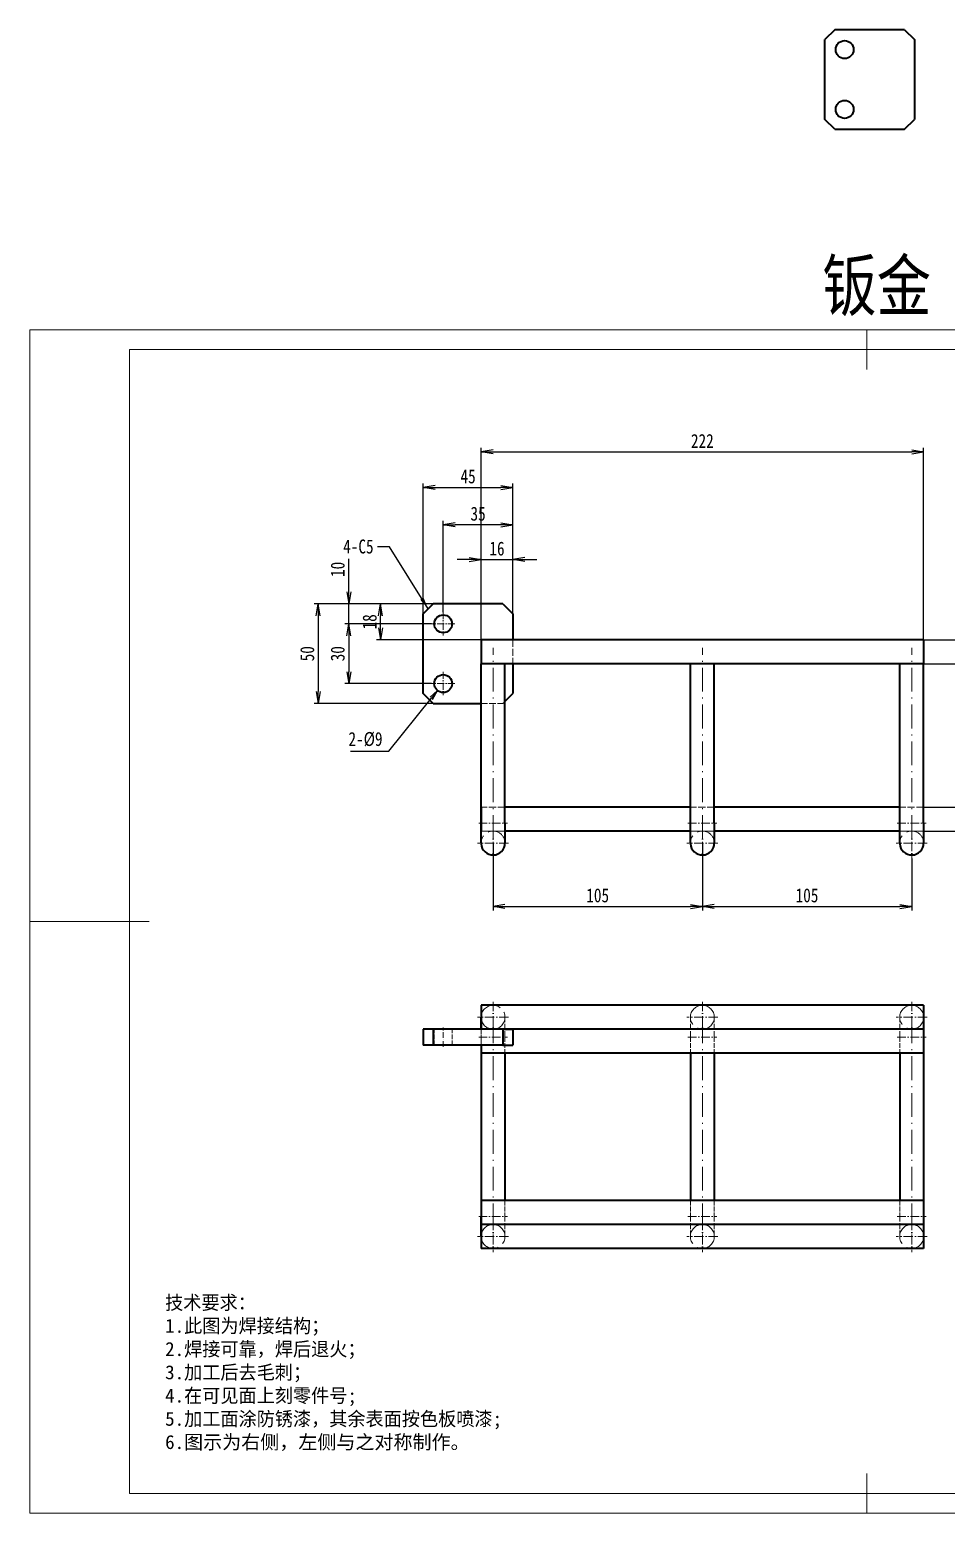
# Model space of a CAD drawing. Header units: millimetres. Extents: x -15766 to 80009, y -9701 to 15159.
# Drawn here: x -12442 to -11982, y 11134 to 11879 of the extents above; entities that cross this region are included whole.
import ezdxf

# ---------------------------------------------------------------- set-up
doc = ezdxf.new("R2010")
doc.units = ezdxf.units.MM
for name, pattern in [('CENTER-HOKUTO_1', [16, 13, -1, 1, -1]), ('DASHDOT', [18.5, 12, -3, 0.5, -3]), ('DASHED', [15, 12, -3]), ('HIDDEN-HOKUTO_1', [2, 1, -1])]:
    doc.linetypes.add(name, pattern=pattern)
doc.layers.get('DEFPOINTS').update_dxf_attribs({"lineweight": 18})
for name, color, linetype, lineweight in [('AM_7', 2, 'CENTER-HOKUTO_1', 18), ('AM_HID', 1, 'HIDDEN-HOKUTO_1', 18), ('AM_VIS', 7, 'Continuous', 18), ('CDRAFT0', 7, 'Continuous', 18), ('DIM', 253, 'Continuous', 20), ('title_frame', 7, 'Continuous', 18), ('word_dim', 9, 'Continuous', 18), ('粗实线层_1', 7, 'Continuous', 15)]:
    doc.layers.add(name, color=color, linetype=linetype, lineweight=lineweight)
doc.styles.add('DIM', font='', dxfattribs={"width": 0.8})
doc.styles.get('DIM').set_extended_font_data('NSimSun')
doc.dimstyles.new('1-2', dxfattribs={"dimscale": 2, "dimtxt": 3.5, "dimasz": 3, "dimexe": 1, "dimexo": 0, "dimgap": 1, "dimtad": 1, "dimdsep": 46, "dimtxsty": 'DIM', "dimblk": 'OPEN', "dimcen": 0, "dimdle": 6, "dimclrd": 256, "dimclre": 256, "dimclrt": 3, "dimazin": 2, "dimtfac": 0.707107, "dimtmove": 0, "dimatfit": 3, "dimfxl": 0, "dimfrac": 2, "dimtolj": 1, "dimarcsym": 0})
doc.dimstyles.new('1-2$3', dxfattribs={"dimscale": 2, "dimtxt": 3.5, "dimasz": 2.5, "dimexe": 1, "dimexo": 0.625, "dimgap": 1.2, "dimtad": 1, "dimtih": 1, "dimtoh": 1, "dimdsep": 46, "dimtxsty": 'DIM', "dimblk": 'OPEN', "dimcen": 0, "dimdle": 5, "dimclrd": 256, "dimclre": 256, "dimclrt": 3, "dimazin": 2, "dimtfac": 0.5, "dimtofl": 0, "dimtmove": 0, "dimatfit": 3, "dimfxl": 0, "dimtolj": 1, "dimarcsym": 0})

# ---------------------------------------------------------------- blocks, each defined once
blk = doc.blocks.new('*X3')
at = {"layer": 'CDRAFT0'}
for p, q in [((420, 297), (0, 297)), ((0, 297), (0, 0)), ((420, 0), (420, 297)), ((0, 0), (420, 0))]:
    blk.add_line(p, q, dxfattribs=at)
at = {"layer": '粗实线层_1'}
for p, q in [((210, 297), (210, 287)), ((415, 292), (25, 292)), ((25, 292), (25, 5)), ((415, 5), (415, 292)), ((0, 148.5), (30, 148.5)), ((420, 148.5), (410, 148.5)), ((210, 0), (210, 10)), ((25, 5), (415, 5))]:
    blk.add_line(p, q, dxfattribs=at)
blk = doc.blocks.new('_OPEN')
at = {"color": 0, "linetype": 'ByBlock', "lineweight": -2}
for p, q in [((-1, 0.166667), (0, 0)), ((-1, -0.166667), (0, 0)), ((0, 0), (-1, 0))]:
    blk.add_line(p, q, dxfattribs=at)
blk = doc.blocks.new('*D552')
at = {"layer": 'DEFPOINTS', "color": 0, "transparency": 16777216}
for p in [(-12199.31, 11648.95), (-12244.31, 11585.48), (-12199.31, 11585.48)]:
    blk.add_point(p, dxfattribs=at)
at = {"layer": 'word_dim', "linetype": 'Continuous', "lineweight": -2, "transparency": 16777216}
for p, q in [((-12244.31, 11585.48), (-12244.31, 11650.95)), ((-12238.31, 11648.95), (-12205.31, 11648.95)), ((-12199.31, 11585.48), (-12199.31, 11650.95))]:
    blk.add_line(p, q, dxfattribs=at)
at = {"layer": 'word_dim', "lineweight": -2, "transparency": 16777216, "xscale": 6, "yscale": 6, "zscale": 6, "rotation": 180}
blk.add_blockref('_OPEN', (-12244.31, 11648.95), dxfattribs=at)
at = {"layer": 'word_dim', "lineweight": -2, "transparency": 16777216, "xscale": 6, "yscale": 6, "zscale": 6}
blk.add_blockref('_OPEN', (-12199.31, 11648.95), dxfattribs=at)
at = {"layer": 'word_dim', "color": 3, "transparency": 16777216, "insert": (-12221.81, 11654.45), "char_height": 7, "attachment_point": 5, "style": 'DIM'}
blk.add_mtext('\\A1;45', dxfattribs=at)
blk = doc.blocks.new('*D553')
at = {"layer": 'DEFPOINTS', "color": 0, "transparency": 16777216}
for p in [(-12239.31, 11590.48), (-12296.97, 11540.48), (-12239.31, 11540.48)]:
    blk.add_point(p, dxfattribs=at)
at = {"layer": 'word_dim', "linetype": 'Continuous', "lineweight": -2, "transparency": 16777216}
for p, q in [((-12239.31, 11590.48), (-12298.97, 11590.48)), ((-12296.97, 11584.48), (-12296.97, 11546.48)), ((-12239.31, 11540.48), (-12298.97, 11540.48))]:
    blk.add_line(p, q, dxfattribs=at)
at = {"layer": 'word_dim', "lineweight": -2, "transparency": 16777216, "xscale": 6, "yscale": 6, "zscale": 6}
for p, rotation in [((-12296.97, 11590.48), 90), ((-12296.97, 11540.48), 270)]:
    blk.add_blockref('_OPEN', p, dxfattribs=dict(at, rotation=rotation))
at = {"layer": 'word_dim', "color": 3, "transparency": 16777216, "insert": (-12302.47, 11565.48), "char_height": 7, "attachment_point": 5, "rotation": 90, "style": 'DIM'}
blk.add_mtext('\\A1;50', dxfattribs=at)
blk = doc.blocks.new('*D554')
at = {"layer": 'DEFPOINTS', "color": 0, "transparency": 16777216}
for p in [(-12199.31, 11612.73), (-12199.31, 11585.48), (-12215.31, 11572.48)]:
    blk.add_point(p, dxfattribs=at)
at = {"layer": 'word_dim', "linetype": 'Continuous', "lineweight": -2, "transparency": 16777216}
for p, q in [((-12221.31, 11612.73), (-12227.31, 11612.73)), ((-12215.31, 11572.48), (-12215.31, 11614.73)), ((-12215.31, 11612.73), (-12199.31, 11612.73)), ((-12199.31, 11585.48), (-12199.31, 11614.73)), ((-12193.31, 11612.73), (-12187.31, 11612.73))]:
    blk.add_line(p, q, dxfattribs=at)
at = {"layer": 'word_dim', "lineweight": -2, "transparency": 16777216, "xscale": 6, "yscale": 6, "zscale": 6}
blk.add_blockref('_OPEN', (-12215.31, 11612.73), dxfattribs=at)
at = {"layer": 'word_dim', "lineweight": -2, "transparency": 16777216, "xscale": 6, "yscale": 6, "zscale": 6, "rotation": 180}
blk.add_blockref('_OPEN', (-12199.31, 11612.73), dxfattribs=at)
at = {"layer": 'word_dim', "color": 3, "transparency": 16777216, "insert": (-12207.31, 11618.23), "char_height": 7, "attachment_point": 5, "style": 'DIM'}
blk.add_mtext('\\A1;16', dxfattribs=at)
blk = doc.blocks.new('*D555')
at = {"layer": 'DEFPOINTS', "color": 0, "transparency": 16777216}
for p in [(-11993.31, 11666.77), (-12215.31, 11572.48), (-11993.31, 11572.48)]:
    blk.add_point(p, dxfattribs=at)
at = {"layer": 'word_dim', "linetype": 'Continuous', "lineweight": -2, "transparency": 16777216}
for p, q in [((-12215.31, 11572.48), (-12215.31, 11668.77)), ((-11993.31, 11572.48), (-11993.31, 11668.77)), ((-12209.31, 11666.77), (-11999.31, 11666.77))]:
    blk.add_line(p, q, dxfattribs=at)
at = {"layer": 'word_dim', "lineweight": -2, "transparency": 16777216, "xscale": 6, "yscale": 6, "zscale": 6, "rotation": 180}
blk.add_blockref('_OPEN', (-12215.31, 11666.77), dxfattribs=at)
at = {"layer": 'word_dim', "lineweight": -2, "transparency": 16777216, "xscale": 6, "yscale": 6, "zscale": 6}
blk.add_blockref('_OPEN', (-11993.31, 11666.77), dxfattribs=at)
at = {"layer": 'word_dim', "color": 3, "transparency": 16777216, "insert": (-12104.31, 11672.27), "char_height": 7, "attachment_point": 5, "style": 'DIM'}
blk.add_mtext('\\A1;222', dxfattribs=at)
blk = doc.blocks.new('*D556')
at = {"layer": 'DEFPOINTS', "color": 0, "transparency": 16777216}
for p in [(-11993.31, 11572.48), (-11958.23, 11572.48), (-11993.31, 11560.48)]:
    blk.add_point(p, dxfattribs=at)
at = {"layer": 'word_dim', "linetype": 'Continuous', "lineweight": -2, "transparency": 16777216}
for p, q in [((-11958.23, 11578.48), (-11958.23, 11609.25)), ((-11993.31, 11572.48), (-11956.23, 11572.48)), ((-11958.23, 11560.48), (-11958.23, 11572.48)), ((-11993.31, 11560.48), (-11956.23, 11560.48)), ((-11958.23, 11554.48), (-11958.23, 11548.48))]:
    blk.add_line(p, q, dxfattribs=at)
at = {"layer": 'word_dim', "lineweight": -2, "transparency": 16777216, "xscale": 6, "yscale": 6, "zscale": 6}
for p, rotation in [((-11958.23, 11572.48), 270), ((-11958.23, 11560.48), 90)]:
    blk.add_blockref('_OPEN', p, dxfattribs=dict(at, rotation=rotation))
at = {"layer": 'word_dim', "color": 3, "transparency": 16777216, "insert": (-11963.73, 11597.74), "char_height": 7, "attachment_point": 5, "rotation": 90, "style": 'DIM'}
blk.add_mtext('\\A1;2-%%c12', dxfattribs=at)
blk = doc.blocks.new('*D557')
at = {"layer": 'DEFPOINTS', "color": 0, "transparency": 16777216}
for p in [(-11993.31, 11488.48), (-11958.23, 11488.48), (-11993.31, 11476.48)]:
    blk.add_point(p, dxfattribs=at)
at = {"layer": 'word_dim', "linetype": 'Continuous', "lineweight": -2, "transparency": 16777216}
for p, q in [((-11958.23, 11494.48), (-11958.23, 11500.48)), ((-11993.31, 11488.48), (-11956.23, 11488.48)), ((-11958.23, 11488.48), (-11958.23, 11476.48)), ((-11993.31, 11476.48), (-11956.23, 11476.48)), ((-11958.23, 11470.48), (-11958.23, 11439.71))]:
    blk.add_line(p, q, dxfattribs=at)
at = {"layer": 'word_dim', "lineweight": -2, "transparency": 16777216, "xscale": 6, "yscale": 6, "zscale": 6}
for p, rotation in [((-11958.23, 11488.48), 270), ((-11958.23, 11476.48), 90)]:
    blk.add_blockref('_OPEN', p, dxfattribs=dict(at, rotation=rotation))
at = {"layer": 'word_dim', "color": 3, "transparency": 16777216, "insert": (-11963.73, 11451.22), "char_height": 7, "attachment_point": 5, "rotation": 90, "style": 'DIM'}
blk.add_mtext('\\A1;2-%%c12', dxfattribs=at)
blk = doc.blocks.new('*D438')
at = {"layer": 'DEFPOINTS', "color": 0, "transparency": 16777216}
for p in [(-11993.31, 11560.48), (-11958.23, 11560.48), (-11993.31, 11488.48)]:
    blk.add_point(p, dxfattribs=at)
at = {"layer": 'word_dim', "linetype": 'Continuous', "lineweight": -2, "transparency": 16777216}
for p, q in [((-11993.31, 11560.48), (-11956.23, 11560.48)), ((-11958.23, 11494.48), (-11958.23, 11554.48)), ((-11993.31, 11488.48), (-11956.23, 11488.48))]:
    blk.add_line(p, q, dxfattribs=at)
at = {"layer": 'word_dim', "lineweight": -2, "transparency": 16777216, "xscale": 6, "yscale": 6, "zscale": 6}
for p, rotation in [((-11958.23, 11560.48), 90), ((-11958.23, 11488.48), 270)]:
    blk.add_blockref('_OPEN', p, dxfattribs=dict(at, rotation=rotation))
at = {"layer": 'word_dim', "color": 3, "transparency": 16777216, "insert": (-11963.73, 11524.48), "char_height": 7, "attachment_point": 5, "rotation": 90, "style": 'DIM'}
blk.add_mtext('\\A1;72', dxfattribs=at)
blk = doc.blocks.new('*D558')
at = {"layer": 'DEFPOINTS', "color": 0, "transparency": 16777216}
for p in [(-12209.31, 11470.48), (-12104.31, 11470.48), (-12104.31, 11438.68)]:
    blk.add_point(p, dxfattribs=at)
at = {"layer": 'word_dim', "linetype": 'Continuous', "lineweight": -2, "transparency": 16777216}
for p, q in [((-12209.31, 11470.48), (-12209.31, 11436.68)), ((-12104.31, 11470.48), (-12104.31, 11436.68)), ((-12203.31, 11438.68), (-12110.31, 11438.68))]:
    blk.add_line(p, q, dxfattribs=at)
at = {"layer": 'word_dim', "lineweight": -2, "transparency": 16777216, "xscale": 6, "yscale": 6, "zscale": 6, "rotation": 180}
blk.add_blockref('_OPEN', (-12209.31, 11438.68), dxfattribs=at)
at = {"layer": 'word_dim', "lineweight": -2, "transparency": 16777216, "xscale": 6, "yscale": 6, "zscale": 6}
blk.add_blockref('_OPEN', (-12104.31, 11438.68), dxfattribs=at)
at = {"layer": 'word_dim', "color": 3, "transparency": 16777216, "insert": (-12156.81, 11444.18), "char_height": 7, "attachment_point": 5, "style": 'DIM'}
blk.add_mtext('\\A1;105', dxfattribs=at)
blk = doc.blocks.new('*D439')
at = {"layer": 'DEFPOINTS', "color": 0, "transparency": 16777216}
for p in [(-12104.31, 11470.48), (-11999.31, 11462.68), (-11999.31, 11438.68)]:
    blk.add_point(p, dxfattribs=at)
at = {"layer": 'word_dim', "linetype": 'Continuous', "lineweight": -2, "transparency": 16777216}
for p, q in [((-12104.31, 11470.48), (-12104.31, 11436.68)), ((-11999.31, 11462.68), (-11999.31, 11436.68)), ((-12098.31, 11438.68), (-12005.31, 11438.68))]:
    blk.add_line(p, q, dxfattribs=at)
at = {"layer": 'word_dim', "lineweight": -2, "transparency": 16777216, "xscale": 6, "yscale": 6, "zscale": 6, "rotation": 180}
blk.add_blockref('_OPEN', (-12104.31, 11438.68), dxfattribs=at)
at = {"layer": 'word_dim', "lineweight": -2, "transparency": 16777216, "xscale": 6, "yscale": 6, "zscale": 6}
blk.add_blockref('_OPEN', (-11999.31, 11438.68), dxfattribs=at)
at = {"layer": 'word_dim', "color": 3, "transparency": 16777216, "insert": (-12051.81, 11444.18), "char_height": 7, "attachment_point": 5, "style": 'DIM'}
blk.add_mtext('\\A1;105', dxfattribs=at)
blk = doc.blocks.new('*D563')
at = {"layer": 'DEFPOINTS', "color": 0, "transparency": 16777216}
for p in [(-12281.71, 11590.48), (-12239.31, 11590.48), (-12240.16, 11580.48)]:
    blk.add_point(p, dxfattribs=at)
at = {"layer": 'word_dim', "linetype": 'Continuous', "lineweight": -2, "transparency": 16777216}
for p, q in [((-12281.71, 11596.48), (-12281.71, 11613.14)), ((-12239.31, 11590.48), (-12283.71, 11590.48)), ((-12281.71, 11580.48), (-12281.71, 11590.48)), ((-12240.16, 11580.48), (-12283.71, 11580.48)), ((-12281.71, 11574.48), (-12281.71, 11568.48))]:
    blk.add_line(p, q, dxfattribs=at)
at = {"layer": 'word_dim', "lineweight": -2, "transparency": 16777216, "xscale": 6, "yscale": 6, "zscale": 6}
for p, rotation in [((-12281.71, 11590.48), 270), ((-12281.71, 11580.48), 90)]:
    blk.add_blockref('_OPEN', p, dxfattribs=dict(at, rotation=rotation))
at = {"layer": 'word_dim', "color": 3, "transparency": 16777216, "insert": (-12287.21, 11607.81), "char_height": 7, "attachment_point": 5, "rotation": 90, "style": 'DIM'}
blk.add_mtext('\\A1;10', dxfattribs=at)
blk = doc.blocks.new('*D441')
at = {"layer": 'DEFPOINTS', "color": 0, "transparency": 16777216}
for p in [(-12265.68, 11590.48), (-12239.93, 11590.48), (-12215.31, 11572.48)]:
    blk.add_point(p, dxfattribs=at)
at = {"layer": 'word_dim', "linetype": 'Continuous', "lineweight": -2, "transparency": 16777216}
for p, q in [((-12239.93, 11590.48), (-12267.68, 11590.48)), ((-12265.68, 11578.48), (-12265.68, 11584.48)), ((-12215.31, 11572.48), (-12267.68, 11572.48))]:
    blk.add_line(p, q, dxfattribs=at)
at = {"layer": 'word_dim', "lineweight": -2, "transparency": 16777216, "xscale": 6, "yscale": 6, "zscale": 6}
for p, rotation in [((-12265.68, 11590.48), 90), ((-12265.68, 11572.48), 270)]:
    blk.add_blockref('_OPEN', p, dxfattribs=dict(at, rotation=rotation))
at = {"layer": 'word_dim', "color": 3, "transparency": 16777216, "insert": (-12271.18, 11581.48), "char_height": 7, "attachment_point": 5, "rotation": 90, "style": 'DIM'}
blk.add_mtext('\\A1;18', dxfattribs=at)
blk = doc.blocks.new('*D564')
at = {"layer": 'DEFPOINTS', "color": 0, "transparency": 16777216}
for p in [(-12240.16, 11580.48), (-12281.71, 11550.48), (-12240.16, 11550.48)]:
    blk.add_point(p, dxfattribs=at)
at = {"layer": 'word_dim', "linetype": 'Continuous', "lineweight": -2, "transparency": 16777216}
for p, q in [((-12240.16, 11580.48), (-12283.71, 11580.48)), ((-12281.71, 11574.48), (-12281.71, 11556.48)), ((-12240.16, 11550.48), (-12283.71, 11550.48))]:
    blk.add_line(p, q, dxfattribs=at)
at = {"layer": 'word_dim', "lineweight": -2, "transparency": 16777216, "xscale": 6, "yscale": 6, "zscale": 6}
for p, rotation in [((-12281.71, 11580.48), 90), ((-12281.71, 11550.48), 270)]:
    blk.add_blockref('_OPEN', p, dxfattribs=dict(at, rotation=rotation))
at = {"layer": 'word_dim', "color": 3, "transparency": 16777216, "insert": (-12287.21, 11565.48), "char_height": 7, "attachment_point": 5, "rotation": 90, "style": 'DIM'}
blk.add_mtext('\\A1;30', dxfattribs=at)
blk = doc.blocks.new('*D565')
at = {"layer": 'DEFPOINTS', "color": 0, "transparency": 16777216}
for p in [(-12234.31, 11630.22), (-12234.31, 11586.33), (-12199.31, 11585.48)]:
    blk.add_point(p, dxfattribs=at)
at = {"layer": 'word_dim', "linetype": 'Continuous', "lineweight": -2, "transparency": 16777216}
for p, q in [((-12234.31, 11586.33), (-12234.31, 11632.22)), ((-12205.31, 11630.22), (-12228.31, 11630.22)), ((-12199.31, 11585.48), (-12199.31, 11632.22))]:
    blk.add_line(p, q, dxfattribs=at)
at = {"layer": 'word_dim', "lineweight": -2, "transparency": 16777216, "xscale": 6, "yscale": 6, "zscale": 6, "rotation": 180}
blk.add_blockref('_OPEN', (-12234.31, 11630.22), dxfattribs=at)
at = {"layer": 'word_dim', "lineweight": -2, "transparency": 16777216, "xscale": 6, "yscale": 6, "zscale": 6}
blk.add_blockref('_OPEN', (-12199.31, 11630.22), dxfattribs=at)
at = {"layer": 'word_dim', "color": 3, "transparency": 16777216, "insert": (-12216.81, 11635.72), "char_height": 7, "attachment_point": 5, "style": 'DIM'}
blk.add_mtext('\\A1;35', dxfattribs=at)
blk = doc.blocks.new('*D566')
at = {"layer": 'DEFPOINTS', "color": 0, "transparency": 16777216}
for p in [(-12231.49, 11553.98), (-12237.13, 11546.98)]:
    blk.add_point(p, dxfattribs=at)
at = {"layer": 'word_dim', "linetype": 'Continuous', "lineweight": -2, "transparency": 16777216}
for p, q in [((-12261.58, 11516.64), (-12240.27, 11543.08)), ((-12280.82, 11516.64), (-12261.58, 11516.64))]:
    blk.add_line(p, q, dxfattribs=at)
at = {"layer": 'word_dim', "lineweight": -2, "transparency": 16777216, "xscale": 5, "yscale": 5, "zscale": 5, "rotation": 51.13452848346705}
blk.add_blockref('_OPEN', (-12237.13, 11546.98), dxfattribs=at)
at = {"layer": 'word_dim', "color": 3, "transparency": 16777216, "insert": (-12273.28, 11522.54), "char_height": 7, "attachment_point": 5, "style": 'DIM'}
blk.add_mtext('\\A1;2-%%c9', dxfattribs=at)

msp = doc.modelspace()

# ---------------------------------------------------------------- linework, layer by layer
at = {"layer": 'AM_7', "linetype": 'DASHDOT', "lineweight": 13, "ltscale": 0.2925}
for p, q in [((-12234.30942, 11586.32995), (-12234.30942, 11574.62994)), ((-12234.30942, 11556.32995), (-12234.30942, 11544.62994))]:
    msp.add_line(p, q, dxfattribs=at)
at = {"layer": 'AM_7', "linetype": 'DASHDOT', "lineweight": 13, "ltscale": 0.292505}
for p, q in [((-12228.45932, 11580.47994), (-12240.15951, 11580.47994)), ((-12228.45932, 11550.47994), (-12240.15951, 11550.47994))]:
    msp.add_line(p, q, dxfattribs=at)
at = {"layer": 'AM_7', "linetype": 'DASHDOT', "lineweight": 13}
for p, q in [((-12209.30942, 11472.47994), (-12209.30942, 11568.47994)), ((-12104.30942, 11472.47994), (-12104.30942, 11568.47994)), ((-11999.30942, 11472.47994), (-11999.30942, 11568.47994)), ((-12209.30942, 11382.03997), (-12209.30942, 11274.03938)), ((-12104.30942, 11382.03997), (-12104.30942, 11274.03938)), ((-11999.30942, 11382.03997), (-11999.30942, 11274.03938))]:
    msp.add_line(p, q, dxfattribs=at)
at = {"layer": 'AM_7', "linetype": 'DASHDOT', "lineweight": 13, "ltscale": 0.36001}
for p, q in [((-12216.50961, 11480.47994), (-12202.10922, 11480.47994)), ((-12111.50961, 11480.47994), (-12097.10922, 11480.47994)), ((-12006.50961, 11480.47994), (-11992.10922, 11480.47994)), ((-12216.50961, 11373.03994), (-12202.10922, 11373.03994)), ((-12111.50961, 11373.03994), (-12097.10922, 11373.03994)), ((-12006.50961, 11373.03994), (-11992.10922, 11373.03994)), ((-12216.50961, 11283.03993), (-12202.10922, 11283.03993)), ((-12111.50961, 11283.03993), (-12097.10922, 11283.03993)), ((-12006.50961, 11283.03993), (-11992.10922, 11283.03993))]:
    msp.add_line(p, q, dxfattribs=at)
at = {"layer": 'AM_7', "linetype": 'DASHDOT', "lineweight": 13, "ltscale": 0.389999}
for p, q in [((-12209.30942, 11478.27993), (-12209.30942, 11462.67996)), ((-12104.30942, 11478.27993), (-12104.30942, 11462.67996)), ((-11999.30942, 11478.27993), (-11999.30942, 11462.67996))]:
    msp.add_line(p, q, dxfattribs=at)
at = {"layer": 'AM_7', "linetype": 'DASHDOT', "lineweight": 13, "ltscale": 0.38999}
for p, q in [((-12201.50961, 11470.47994), (-12217.10922, 11470.47994)), ((-12096.50961, 11470.47994), (-12112.10922, 11470.47994)), ((-11991.50961, 11470.47994), (-12007.10922, 11470.47994)), ((-12201.50961, 11383.03994), (-12217.10922, 11383.03994)), ((-12096.50961, 11383.03994), (-12112.10922, 11383.03994)), ((-11991.50961, 11383.03994), (-12007.10922, 11383.03994)), ((-12201.50961, 11273.03993), (-12217.10922, 11273.03993)), ((-12096.50961, 11273.03993), (-12112.10922, 11273.03993)), ((-11991.50961, 11273.03993), (-12007.10922, 11273.03993))]:
    msp.add_line(p, q, dxfattribs=at)
at = {"layer": 'AM_7', "linetype": 'DASHDOT', "lineweight": 13, "ltscale": 0.39}
for p, q in [((-12209.30942, 11390.83993), (-12209.30942, 11375.23992)), ((-12104.30942, 11390.83993), (-12104.30942, 11375.23992)), ((-11999.30942, 11390.83993), (-11999.30942, 11375.23992)), ((-12209.30942, 11280.83993), (-12209.30942, 11265.23992)), ((-12104.30942, 11280.83993), (-12104.30942, 11265.23992)), ((-11999.30942, 11280.83993), (-11999.30942, 11265.23992))]:
    msp.add_line(p, q, dxfattribs=at)
at = {"layer": 'AM_7', "linetype": 'DASHDOT', "lineweight": 13, "ltscale": 0.24}
msp.add_line((-12234.30942, 11368.23992), (-12234.30942, 11377.83993), dxfattribs=at)
at = {"layer": 'AM_HID', "linetype": 'DASHED', "lineweight": 13, "ltscale": 0.4}
msp.add_line((-12199.30942, 11572.47994), (-12215.30942, 11572.47994), dxfattribs=at)
at = {"layer": 'AM_HID', "linetype": 'DASHED', "lineweight": 13, "ltscale": 0.3}
for p, q in [((-12199.30942, 11572.47988), (-12199.30942, 11560.47988)), ((-12203.30942, 11488.47994), (-12215.30942, 11488.47994)), ((-12203.30942, 11488.47994), (-12215.30942, 11488.47994)), ((-12098.30942, 11488.47994), (-12110.30942, 11488.47994)), ((-12098.30942, 11488.47994), (-12110.30942, 11488.47994)), ((-11993.30942, 11488.47994), (-12005.30942, 11488.47994)), ((-11993.30942, 11488.47994), (-12005.30942, 11488.47994)), ((-12203.30942, 11476.47994), (-12215.30942, 11476.47994)), ((-12098.30942, 11476.47994), (-12110.30942, 11476.47994)), ((-11993.30942, 11476.47994), (-12005.30942, 11476.47994))]:
    msp.add_line(p, q, dxfattribs=at)
at = {"layer": 'AM_HID', "linetype": 'DASHED', "lineweight": 13}
for p, q in [((-11993.30942, 11560.47994), (-12215.30942, 11560.47994)), ((-12215.30942, 11540.47994), (-12215.30942, 11560.47994)), ((-12203.30942, 11480.47994), (-12203.30942, 11560.47994)), ((-12098.30942, 11480.47994), (-12098.30942, 11560.47994)), ((-11993.30942, 11480.47994), (-11993.30942, 11560.47994)), ((-11993.30942, 11476.47994), (-12215.30942, 11476.47994)), ((-12104.30942, 11377.03994), (-12209.30942, 11377.03994)), ((-11999.30942, 11377.03994), (-12104.30942, 11377.03994))]:
    msp.add_line(p, q, dxfattribs=at)
at = {"layer": 'AM_HID', "linetype": 'DASHED', "lineweight": 13, "ltscale": 0.035356}
msp.add_line((-12204.30942, 11540.47994), (-12203.30942, 11541.48), dxfattribs=at)
at = {"layer": 'AM_HID', "linetype": 'DASHED', "lineweight": 13, "ltscale": 0.275}
msp.add_line((-12215.30942, 11540.47994), (-12204.30942, 11540.47994), dxfattribs=at)
at = {"layer": 'AM_HID', "linetype": 'DASHED', "lineweight": 13, "ltscale": 0.2}
for p, q in [((-12110.30942, 11480.47994), (-12110.30942, 11488.47994)), ((-12005.30942, 11480.47994), (-12005.30942, 11488.47994)), ((-12239.30942, 11377.03994), (-12239.30942, 11369.03994)), ((-12238.80942, 11369.03994), (-12238.80942, 11377.03994)), ((-12238.80942, 11369.03994), (-12238.80942, 11377.03994)), ((-12229.80942, 11369.03994), (-12229.80942, 11377.03994)), ((-12229.80942, 11369.03994), (-12229.80942, 11377.03994)), ((-12215.30942, 11377.03994), (-12215.30942, 11369.03994)), ((-12204.30942, 11377.03994), (-12204.30942, 11369.03994)), ((-12203.30942, 11291.03991), (-12203.30942, 11283.03993)), ((-12110.30942, 11291.03991), (-12110.30942, 11283.03993)), ((-12098.30942, 11291.03991), (-12098.30942, 11283.03993)), ((-12005.30942, 11291.03991), (-12005.30942, 11283.03993)), ((-11993.30942, 11291.03991), (-11993.30942, 11283.03993))]:
    msp.add_line(p, q, dxfattribs=at)
at = {"layer": 'AM_HID', "linetype": 'DASHED', "lineweight": 13, "ltscale": 0.15}
for p, q in [((-11993.30942, 11488.47994), (-11993.30942, 11482.47994)), ((-11993.30942, 11482.47994), (-11993.30942, 11476.47994)), ((-12209.30942, 11377.03994), (-12215.30942, 11377.03994)), ((-11993.30942, 11377.03994), (-11999.30942, 11377.03994))]:
    msp.add_line(p, q, dxfattribs=at)
at = {"layer": 'AM_HID', "linetype": 'DASHED', "lineweight": 13, "ltscale": 0.25}
for p, q in [((-12203.30942, 11470.47994), (-12203.30942, 11480.47994)), ((-12098.30942, 11470.47994), (-12098.30942, 11480.47994)), ((-11993.30942, 11470.47994), (-11993.30942, 11480.47994)), ((-12203.30942, 11373.03994), (-12203.30942, 11383.03994)), ((-12110.30942, 11373.03994), (-12110.30942, 11383.03994)), ((-12098.30942, 11373.03994), (-12098.30942, 11383.03994)), ((-12005.30942, 11373.03994), (-12005.30942, 11383.03994)), ((-11993.30942, 11373.03994), (-11993.30942, 11383.03994)), ((-12203.30942, 11273.03993), (-12203.30942, 11283.03993)), ((-12110.30942, 11273.03993), (-12110.30942, 11283.03993)), ((-12098.30942, 11273.03993), (-12098.30942, 11283.03993)), ((-12005.30942, 11273.03993), (-12005.30942, 11283.03993)), ((-11993.30942, 11273.03993), (-11993.30942, 11283.03993))]:
    msp.add_line(p, q, dxfattribs=at)
at = {"layer": 'AM_HID', "linetype": 'DASHED', "lineweight": 13, "ltscale": 0.100195}
for p, q in [((-12110.30942, 11476.47216), (-12110.30942, 11480.47994)), ((-12005.30942, 11476.47216), (-12005.30942, 11480.47994))]:
    msp.add_line(p, q, dxfattribs=at)
at = {"layer": 'AM_HID', "linetype": 'DASHED', "lineweight": 13, "ltscale": 0.1}
msp.add_line((-12215.30942, 11373.03994), (-12215.30942, 11377.03994), dxfattribs=at)
at = {"layer": 'AM_HID', "linetype": 'DASHED', "lineweight": 13, "ltscale": 0.100002}
msp.add_line((-12215.30942, 11373.03994), (-12215.30942, 11369.03985), dxfattribs=at)
at = {"layer": 'AM_HID', "linetype": 'DASHED', "lineweight": 13, "ltscale": 0.200001}
for p, q in [((-12203.30942, 11373.03994), (-12203.30942, 11365.03991)), ((-12110.30942, 11373.03994), (-12110.30942, 11365.03991)), ((-12098.30942, 11373.03994), (-12098.30942, 11365.03991)), ((-12005.30942, 11373.03994), (-12005.30942, 11365.03991)), ((-11993.30942, 11373.03994), (-11993.30942, 11365.03991))]:
    msp.add_line(p, q, dxfattribs=at)
at = {"layer": 'AM_HID', "linetype": 'DASHED', "lineweight": 13}
for centre in [(-12104.30942, 11383.03994), (-11999.30942, 11383.03994), (-12104.30942, 11273.03993), (-11999.30942, 11273.03993)]:
    msp.add_circle(centre, 6, dxfattribs=at)
for centre, start, end in [((-12209.30942, 11470.47994), 0, 183.91303769), ((-12104.30942, 11470.47994), 0, 183.91303769), ((-11999.30942, 11470.47994), 0, 183.91303769), ((-12209.30942, 11470.47994), 176.08696231, 180.00000501), ((-12104.30942, 11470.47994), 176.08696231, 180.00000501), ((-11999.30942, 11470.47994), 176.08696231, 180.00000501), ((-12209.30942, 11383.03994), 269.9999975, 179.90230598), ((-12209.30942, 11383.03994), 180.09769402, 269.9999975), ((-12209.30942, 11273.03993), 180.00000501, 183.91303769), ((-12209.30942, 11273.03993), 180.09769402, 90.0000025), ((-12209.30942, 11273.03993), 90.0000025, 179.90230598), ((-12209.30942, 11273.03993), 176.08696231, 179.72947488), ((-12209.30942, 11273.03993), 0.00000027, 3.91304355), ((-12209.30942, 11273.03993), 356.08695688, 0.00000027), ((-12104.30942, 11273.03993), 176.08696231, 180.00000501), ((-12104.30942, 11273.03993), 180.00000501, 183.91303769), ((-12104.30942, 11273.03993), 0.00000027, 3.91304355), ((-12104.30942, 11273.03993), 356.08695688, 0.00000027), ((-11999.30942, 11273.03993), 176.08696231, 180.00000501), ((-11999.30942, 11273.03993), 180.00000501, 183.91303769), ((-11999.30942, 11273.03993), 0.00000027, 3.91304355), ((-11999.30942, 11273.03993), 356.08695688, 0.00000027)]:
    msp.add_arc(centre, 6, start, end, dxfattribs=at)
at = {"layer": 'AM_VIS', "lineweight": 35, "ltscale": 0.176777}
for p, q in [((-12037.93284, 11878.65823), (-12042.93284, 11873.65823)), ((-12002.93284, 11878.65823), (-11997.93284, 11873.65823)), ((-12037.93284, 11828.65823), (-12042.93284, 11833.65823)), ((-12239.30942, 11590.47994), (-12244.30942, 11585.47994)), ((-12204.30942, 11590.47994), (-12199.30942, 11585.47994)), ((-12239.30942, 11540.47994), (-12244.30942, 11545.47994))]:
    msp.add_line(p, q, dxfattribs=at)
at = {"layer": 'AM_VIS', "lineweight": 35}
for p, q in [((-12002.93284, 11878.65823), (-12037.93284, 11878.65823)), ((-12042.93284, 11833.65823), (-12042.93284, 11873.65823)), ((-12037.93284, 11828.65823), (-12002.93291, 11828.65823)), ((-12244.30942, 11545.47994), (-12244.30942, 11585.47994)), ((-12204.30942, 11590.47994), (-12239.30942, 11590.47994)), ((-11993.30942, 11572.47994), (-12215.30942, 11572.47994)), ((-11993.30942, 11572.47994), (-12199.30942, 11572.47994)), ((-11993.30942, 11560.47994), (-12215.30942, 11560.47994)), ((-12215.30942, 11480.47994), (-12215.30942, 11560.47994)), ((-12203.30942, 11480.47994), (-12203.30942, 11560.47994)), ((-12110.30942, 11488.47994), (-12110.30942, 11560.47994)), ((-12110.30942, 11480.47994), (-12110.30942, 11560.47994)), ((-12098.30942, 11480.47994), (-12098.30942, 11560.47994)), ((-12005.30942, 11488.47994), (-12005.30942, 11560.47994)), ((-12005.30942, 11480.47994), (-12005.30942, 11560.47994)), ((-11993.30942, 11480.47994), (-11993.30942, 11560.47994)), ((-12239.30942, 11540.47994), (-12215.30942, 11540.47994)), ((-12215.30942, 11480.47994), (-12215.30942, 11540.47994)), ((-12110.30942, 11488.47994), (-12203.30942, 11488.47994)), ((-12110.30942, 11488.47994), (-12203.30942, 11488.47994)), ((-12005.30942, 11488.47994), (-12098.30942, 11488.47994)), ((-12005.30942, 11488.47994), (-12098.30942, 11488.47994)), ((-12110.30942, 11476.47994), (-12203.30942, 11476.47994)), ((-12005.30942, 11476.47994), (-12098.30942, 11476.47994)), ((-11993.30942, 11389.03994), (-12215.30942, 11389.03994)), ((-12204.30942, 11377.03994), (-12239.30942, 11377.03994)), ((-11993.30942, 11377.03994), (-12215.30942, 11377.03994)), ((-12204.30942, 11369.03994), (-12239.30942, 11369.03994)), ((-12215.30942, 11369.03985), (-12215.30942, 11283.03993)), ((-11993.30942, 11365.03994), (-12215.30942, 11365.03994)), ((-12203.30942, 11365.03991), (-12203.30942, 11291.03991)), ((-12110.30942, 11365.03991), (-12110.30942, 11291.03991)), ((-12098.30942, 11365.03991), (-12098.30942, 11291.03991)), ((-12005.30942, 11365.03991), (-12005.30942, 11291.03991)), ((-11993.30942, 11365.03991), (-11993.30942, 11291.03991)), ((-11993.30942, 11291.03993), (-12215.30942, 11291.03993)), ((-11993.30942, 11279.03993), (-12215.30942, 11279.03993)), ((-12104.30942, 11279.03993), (-12209.30942, 11279.03993)), ((-11999.30942, 11279.03993), (-12104.30942, 11279.03993)), ((-11993.30942, 11267.03993), (-12215.30942, 11267.03993))]:
    msp.add_line(p, q, dxfattribs=at)
at = {"layer": 'AM_VIS', "lineweight": 35, "ltscale": 0.325002}
for p, q in [((-11997.93284, 11873.65823), (-11997.93284, 11833.65823)), ((-12199.30942, 11585.47994), (-12199.30942, 11572.47988))]:
    msp.add_line(p, q, dxfattribs=at)
at = {"layer": 'AM_VIS', "lineweight": 35, "ltscale": 0.14142}
for p, q in [((-12002.93291, 11828.65823), (-11997.93284, 11833.65823)), ((-12203.30942, 11541.48), (-12199.30942, 11545.47994))]:
    msp.add_line(p, q, dxfattribs=at)
at = {"layer": 'AM_VIS', "lineweight": 35, "ltscale": 0.15}
for p, q in [((-12215.30942, 11572.47994), (-12215.30942, 11566.47994)), ((-11993.30942, 11572.47994), (-11993.30942, 11566.47994)), ((-12215.30942, 11566.47994), (-12215.30942, 11560.47994)), ((-11993.30942, 11566.47994), (-11993.30942, 11560.47994)), ((-12209.30942, 11560.47994), (-12215.30942, 11560.47994)), ((-12203.30942, 11560.47994), (-12209.30942, 11560.47994)), ((-12104.30942, 11560.47994), (-12110.30942, 11560.47994)), ((-12098.30942, 11560.47994), (-12104.30942, 11560.47994)), ((-11999.30942, 11560.47994), (-12005.30942, 11560.47994)), ((-11993.30942, 11560.47994), (-11999.30942, 11560.47994)), ((-12215.30942, 11488.47994), (-12215.30942, 11482.47994)), ((-12215.30942, 11482.47994), (-12215.30942, 11476.47994)), ((-12215.30942, 11377.03994), (-12215.30942, 11383.03994)), ((-12209.30942, 11279.03993), (-12215.30942, 11279.03993)), ((-11993.30942, 11279.03993), (-11999.30942, 11279.03993))]:
    msp.add_line(p, q, dxfattribs=at)
at = {"layer": 'AM_VIS', "lineweight": 35, "ltscale": 0.374998}
msp.add_line((-12199.30942, 11560.47988), (-12199.30942, 11545.47994), dxfattribs=at)
at = {"layer": 'AM_VIS', "lineweight": 35, "ltscale": 0.25}
for p, q in [((-12215.30942, 11470.47994), (-12215.30942, 11480.47994)), ((-12215.30942, 11470.47994), (-12215.30942, 11480.47994)), ((-12203.30942, 11480.47994), (-12203.30942, 11470.47994)), ((-12110.30942, 11470.47994), (-12110.30942, 11480.47994)), ((-12098.30942, 11480.47994), (-12098.30942, 11470.47994)), ((-12005.30942, 11470.47994), (-12005.30942, 11480.47994)), ((-11993.30942, 11480.47994), (-11993.30942, 11470.47994)), ((-12215.30942, 11273.03993), (-12215.30942, 11283.03993))]:
    msp.add_line(p, q, dxfattribs=at)
at = {"layer": 'AM_VIS', "lineweight": 35, "ltscale": 0.149805}
for p, q in [((-12110.30942, 11470.47994), (-12110.30942, 11476.47216)), ((-12005.30942, 11470.47994), (-12005.30942, 11476.47216))]:
    msp.add_line(p, q, dxfattribs=at)
at = {"layer": 'AM_VIS', "lineweight": 35, "ltscale": 0.3}
for p, q in [((-12215.30942, 11389.03994), (-12215.30942, 11377.03994)), ((-11993.30942, 11389.03994), (-11993.30942, 11377.03994)), ((-11993.30942, 11377.03994), (-11993.30942, 11365.03994)), ((-12215.30942, 11291.03993), (-12215.30942, 11279.03993)), ((-11993.30942, 11291.03993), (-11993.30942, 11279.03993)), ((-12215.30942, 11279.03993), (-12215.30942, 11267.03993)), ((-11993.30942, 11279.03993), (-11993.30942, 11267.03993))]:
    msp.add_line(p, q, dxfattribs=at)
at = {"layer": 'AM_VIS', "lineweight": 35, "ltscale": 0.125}
for p, q in [((-12239.30942, 11377.03994), (-12244.30942, 11377.03994)), ((-12204.30942, 11377.03994), (-12199.30942, 11377.03994)), ((-12239.30942, 11369.03994), (-12244.30942, 11369.03994)), ((-12204.30942, 11369.03994), (-12199.30942, 11369.03994))]:
    msp.add_line(p, q, dxfattribs=at)
at = {"layer": 'AM_VIS', "lineweight": 35, "ltscale": 0.2}
for p, q in [((-12244.30942, 11377.03994), (-12244.30942, 11369.03994)), ((-12239.30942, 11377.03994), (-12239.30942, 11369.03994)), ((-12204.30942, 11377.03994), (-12204.30942, 11369.03994)), ((-12199.30942, 11377.03994), (-12199.30942, 11369.03994))]:
    msp.add_line(p, q, dxfattribs=at)
at = {"layer": 'AM_VIS', "lineweight": 35, "ltscale": 0.1}
msp.add_line((-12215.30942, 11369.03994), (-12215.30942, 11365.03994), dxfattribs=at)
at = {"layer": 'AM_VIS', "lineweight": 35, "ltscale": 0.000708389}
msp.add_line((-12215.30942, 11273.03993), (-12215.30942, 11273.06826), dxfattribs=at)
at = {"layer": 'AM_VIS', "lineweight": 35}
for centre in [(-12032.93284, 11868.65823), (-12032.93284, 11838.65823), (-12234.30942, 11580.47994), (-12234.30942, 11550.47994)]:
    msp.add_circle(centre, 4.5, dxfattribs=at)
for centre, start, end in [((-12209.30942, 11470.47994), 180.00000501, 183.91303769), ((-12209.30942, 11470.47994), 183.91303769, 0), ((-12104.30942, 11470.47994), 180.00000501, 183.91303769), ((-12104.30942, 11470.47994), 183.91303769, 0), ((-11999.30942, 11470.47994), 180.00000501, 183.91303769), ((-11999.30942, 11470.47994), 183.91303769, 0), ((-12209.30942, 11383.03994), 179.90230598, 180.09769402), ((-12209.30942, 11273.03993), 179.90230598, 180.09769402)]:
    msp.add_arc(centre, 6, start, end, dxfattribs=at)

# ---------------------------------------------------------------- block references
at = {"layer": 'title_frame', "xscale": 2, "yscale": 2, "zscale": 2}
msp.add_blockref('*X3', (-12441.72643, 11134.10436), dxfattribs=at)

# ---------------------------------------------------------------- texts
at = {"layer": 'DIM', "insert": (-12044.1272, 11762.79068), "char_height": 25, "width": 104.980501, "attachment_point": 1, "style": 'DIM'}
msp.add_mtext('{\\C3;钣金}', dxfattribs=at)
at = {"layer": 'word_dim', "color": 3, "insert": (-12269.22306, 11615.68456), "char_height": 7, "attachment_point": 9, "style": 'DIM'}
msp.add_mtext('\\A1;4-C5', dxfattribs=at)
at = {"layer": 'word_dim', "linetype": 'Continuous', "ltscale": 4, "insert": (-12373.78177, 11243.39138), "char_height": 7, "width": 279.2071636, "attachment_point": 1}
msp.add_mtext('{\\C3;技术要求：\\P1.此图为焊接结构；\\P2.焊接可靠，焊后退火；\\P3.加工后去毛刺；\\P4.在可见面上刻零件号;\\P5.加工面涂防锈漆，其余表面按色板喷漆;\\P\\fNSimSun|b0|i0|c134|p49;6\\fSimSun|b0|i0|c134|p49;.图示为右侧，左侧与之对称制作。}', dxfattribs=at)

# ---------------------------------------------------------------- dimensions: what is measured, and where the dimension line sits
at = {"layer": 'word_dim'}
for base, p1, p2, picture, middle in [((-11993.30942, 11666.77282), (-12215.30942, 11572.47994), (-11993.30942, 11572.47994), '*D555', (-12104.30942, 11672.27282)), ((-12199.30942, 11648.95093), (-12244.30942, 11585.47994), (-12199.30942, 11585.47994), '*D552', (-12221.80942, 11654.45093)), ((-12234.30942, 11630.22031), (-12199.30942, 11585.47994), (-12234.30942, 11586.32995), '*D565', (-12216.80942, 11635.72031)), ((-12199.30942, 11612.72891), (-12215.30942, 11572.47994), (-12199.30942, 11585.47994), '*D554', (-12207.30942, 11618.22891)), ((-12104.30942, 11438.68075), (-12209.30942, 11470.47994), (-12104.30942, 11470.47994), '*D558', (-12156.80942, 11444.18075)), ((-11999.30942, 11438.68075), (-12104.30942, 11470.47994), (-11999.30942, 11462.67996), '*D439', (-12051.80942, 11444.18075))]:
    dim = msp.add_linear_dim(base=base, p1=p1, p2=p2, dimstyle='1-2', dxfattribs=at)
    dim.commit()
    dim.dimension.update_dxf_attribs({"geometry": picture, "text_midpoint": middle})
for base, p1, p2, picture, middle in [((-12281.70962, 11590.47994), (-12240.15951, 11580.47994), (-12239.30942, 11590.47994), '*D563', (-12287.20962, 11607.80883)), ((-12296.96894, 11540.47994), (-12239.30942, 11590.47994), (-12239.30942, 11540.47994), '*D553', (-12302.46894, 11565.47994)), ((-12265.67671, 11590.47994), (-12215.30942, 11572.47994), (-12239.93442, 11590.47994), '*D441', (-12271.17671, 11581.47994)), ((-12281.70962, 11550.47994), (-12240.15951, 11580.47994), (-12240.15951, 11550.47994), '*D564', (-12287.20962, 11565.47994)), ((-11958.23497, 11560.47994), (-11993.30942, 11488.47994), (-11993.30942, 11560.47994), '*D438', (-11963.73497, 11524.47994))]:
    dim = msp.add_linear_dim(base=base, p1=p1, p2=p2, angle=90, dimstyle='1-2', dxfattribs=at)
    dim.commit()
    dim.dimension.update_dxf_attribs({"geometry": picture, "text_midpoint": middle})
for base, p1, p2, picture, middle in [((-11958.23497, 11572.47994), (-11993.30942, 11560.47994), (-11993.30942, 11572.47994), '*D556', (-11958.23497, 11597.74251)), ((-11958.23497, 11488.47994), (-11993.30942, 11476.47994), (-11993.30942, 11488.47994), '*D557', (-11958.23497, 11451.21737))]:
    dim = msp.add_linear_dim(base=base, p1=p1, p2=p2, angle=90, text='2-<>', dimstyle='1-2', override={"dimpost": '%%c<>'}, dxfattribs=at)
    dim.commit()
    dim.dimension.update_dxf_attribs({"geometry": picture, "text_midpoint": middle, "dimtype": 160})
dim = msp.add_diameter_dim_2p(p1=(-12231.48569, 11553.98374), p2=(-12237.13314, 11546.97615), dimstyle='1-2$3', override={"dimpost": '2-%%c<>'}, dxfattribs=at)
dim.commit()
dim.dimension.update_dxf_attribs({"geometry": '*D566', "text_midpoint": (-12273.2752, 11516.63698), "dimtype": 163})

# ---------------------------------------------------------------- leaders
at = {"layer": 'word_dim', "annotation_type": 0, "has_hookline": 1, "hookline_direction": 1, "text_width": 15.23575}
msp.add_leader([(-12241.80942, 11587.97994), (-12261.22306, 11619.18456), (-12267.22306, 11619.18456)], dimstyle='1-2', override={"dimgap": 1, "dimtad": 0}, dxfattribs=at)

doc.saveas('drawing.dxf')
